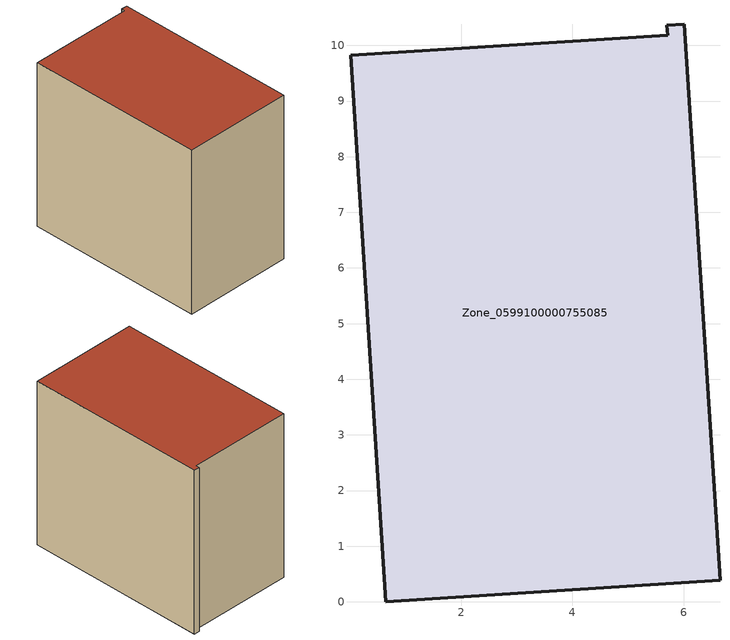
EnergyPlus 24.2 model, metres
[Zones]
Zone_0599100000755085
 floor ground (C_G): 5.71,10.18 5.69,10.36 6.01,10.38 6.65,0.39 0.64,0 0.01,9.82 z0
 wall outside (C_F): 0.64,0 6.65,0.39 6.01,10.38 5.69,10.36 5.71,10.18 0.01,9.82 0.64,0 z0:9.17
 roof outside (C_R): 5.71,10.18 0.01,9.82 0.64,0 6.65,0.39 6.01,10.38 5.69,10.36 z9.17
[BUILDING]
Pand.0599100000755085: North Axis=0; Terrain=City; Loads Convergence Tolerance Value=0.04; Temperature Convergence Tolerance Value=0.4; Solar Distribution=FullExterior; Maximum Number of Warmup Days=25; Minimum Number of Warmup Days=1
[Site:Location]
Rotterdam.The.Hague.AP_ZH_NLD Design_Conditions: Latitude=51.96; Longitude=4.45; Time Zone=1; Elevation=-4.5
[SITE:GROUNDTEMPERATURE:BUILDINGSURFACE]
18, 18, 18, 18, 18, 18, 18, 18, 18, 18, 18, 18
[MATERIAL] Thermal Absorptance=0.9; Solar Absorptance=0.7; Visible Absorptance=0.7
Name | Roughness | Thickness | Conductivity | Density | Specific Heat
G.TI.2006-2014 | MediumSmooth | 0.15 | 0.06 | 540 | 1210
F.TI.2006-2014 | Rough | 0.3 | 0.12 | 1920 | 840
R.TI.2006-2014 | MediumRough | 0.2 | 0.08 | 1500 | 1000
[CONSTRUCTION]
C_G: G.TI.2006-2014
C_F: F.TI.2006-2014
C_R: R.TI.2006-2014
[ZONE]
Zone_0599100000755085: Type=1; Multiplier=1; Ceiling Height=Autocalculate; Volume=Autocalculate; Floor Area=autocalculate; Part of Total Floor Area=Yes
[ZONEINFILTRATION:DESIGNFLOWRATE]
Infil_Zone_0599100000755085: Zone or ZoneList or Space or SpaceList=Zone_0599100000755085; Schedule=AlwaysOn; Design Flow Rate Calculation Method=Flow/Area; Flow Rate per Floor Area=0.0015; Constant Term Coefficient=1; Temperature Term Coefficient=0; Velocity Term Coefficient=0; Velocity Squared Term Coefficient=0
[HVACTEMPLATE:ZONE:IDEALLOADSAIRSYSTEM]
Zone_0599100000755085: Maximum Heating Supply Air Temperature=50; Minimum Cooling Supply Air Temperature=13; Maximum Heating Supply Air Humidity Ratio=0.0156; Minimum Cooling Supply Air Humidity Ratio=0.0077; Heating Limit=NoLimit; Cooling Limit=NoLimit; Dehumidification Control Type=ConstantSensibleHeatRatio; Cooling Sensible Heat Ratio=0.7; Dehumidification Setpoint=60; Humidification Control Type=None; Humidification Setpoint=30; Outdoor Air Method=None; Outdoor Air Flow Rate per Person=0.00944; Outdoor Air Flow Rate per Zone Floor Area=0; Outdoor Air Flow Rate per Zone=0; Demand Controlled Ventilation Type=None; Outdoor Air Economizer Type=NoEconomizer; Heat Recovery Type=None; Sensible Heat Recovery Effectiveness=0.7; Latent Heat Recovery Effectiveness=0.65
[ZONECONTROL:THERMOSTAT]
ThermostatControl_Zone_0599100000755085: Zone or ZoneList=Zone_0599100000755085; Control Type Schedule=DualSetpointControlType; Control 1=Thermostat_Zone_0599100000755085; Temperature Difference Between Cutout And Setpoint=0
[THERMOSTATSETPOINT:DUALSETPOINT]
Thermostat_Zone_0599100000755085: Heating Setpoint Temperature Schedule=HeatingSetpoint_Zone_0599100000755085; Cooling Setpoint Temperature Schedule=CoolingSetpoint_Zone_0599100000755085
[SCHEDULE:COMPACT]
HeatingSetpoint_Zone_0599100000755085: Through: 12/31, For: AllDays, Until: 24:00, 21
CoolingSetpoint_Zone_0599100000755085: Through: 12/31, For: AllDays, Until: 24:00, 24
DualSetpointControlType: Through: 12/31, For: AllDays, Until: 24:00, 4
AlwaysOn: Through: 12/31, For: AllDays, Until: 24:00, 1
